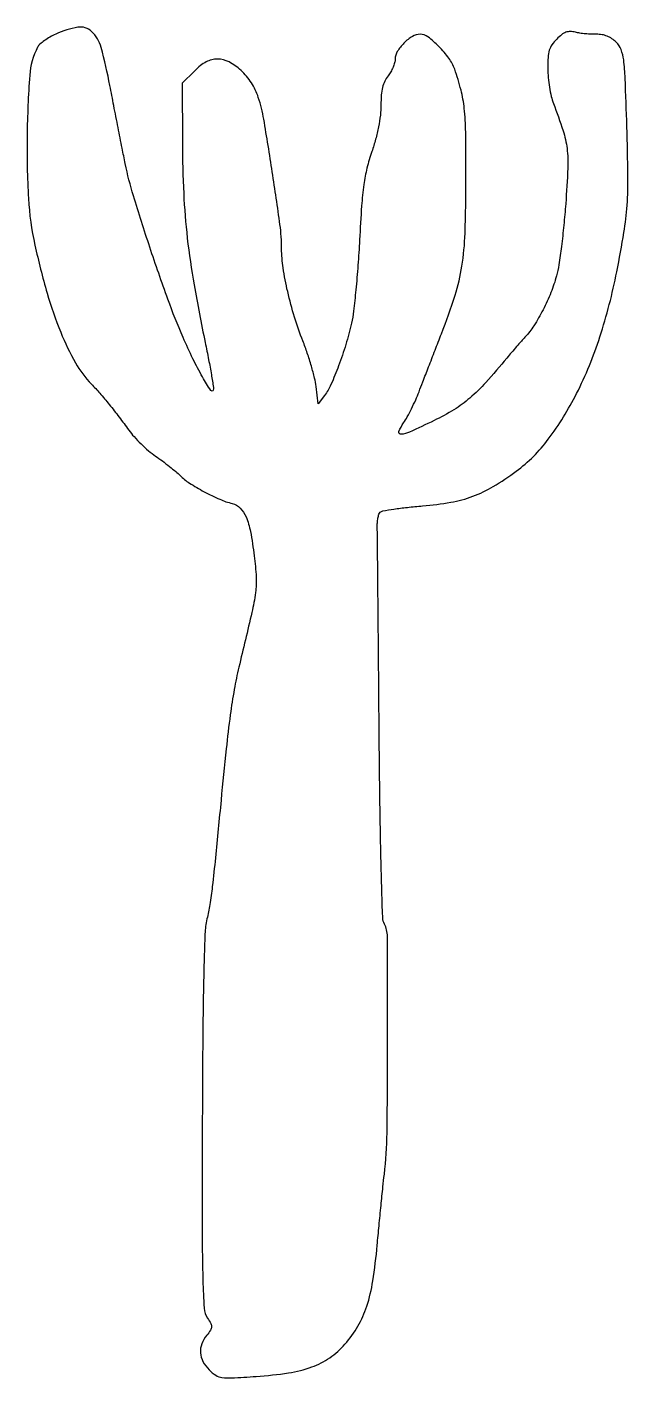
# Model space of a CAD drawing. Extents: x 0 to 170, y 0 to 381.
import ezdxf

# ---------------------------------------------------------------- set-up
doc = ezdxf.new("R2010")
doc.units = 0

msp = doc.modelspace()

# ---------------------------------------------------------------- linework, layer by layer
msp.add_lwpolyline([(8.330682, 379.063052, 0.025039), (6.664354, 378.203422, 0.025577), (5.104519, 377.187069, 0.026397), (3.847915, 376.167973, 0.089038), (3.202786, 375.335014, 0.102833), (0.961672, 367.435742, 0.014423), (0.234456, 350.398809, 0.017512), (0.610447, 332.670131, 0.040603), (2.431334, 319.5, 0.01553), (5.880764, 305.968817, 0.026501), (9.699723, 294.950943, 0.032066), (13.862863, 286.349187, 0.064393), (18.381363, 280.324177, -0.014424), (20.719505, 277.780068, -0.008234), (23.402123, 274.581685, -0.007778), (26.203452, 271.015835, -0.007599), (28.914713, 267.337171, 0.028972), (30.381359, 265.515593, 0.016324), (32.354379, 263.474529, 0.016251), (34.486836, 261.538319, 0.025521), (36.451415, 260.033427, -0.009421), (38.372619, 258.657563, -0.007764), (40.370401, 257.120317, -0.007855), (42.160621, 255.651531, -0.020653), (43.381986, 254.527105, 0.054811), (45.987629, 252.437693, 0.018816), (50.169322, 249.994613, 0.019132), (54.594325, 247.841478, 0.044772), (58.078561, 246.667034, -0.142135), (60.315088, 245.392396, -0.093367), (61.960704, 242.903604, -0.053471), (63.211548, 238.729957, -0.014629), (64.27449, 231.931094, -0.017741), (64.823546, 225.870765, -0.048041), (64.64622, 221.562266, -0.023171), (63.602665, 215.938526, -0.001663), (59.936749, 200.5, 0.015313), (58.630395, 194.243319, 0.010523), (57.517398, 187.081176, 0.00713), (56.372794, 177.496839, 0.00219), (54.915002, 163, -0.000717), (53.329201, 146.749579, -0.004788), (52.45092, 138.670619, -0.009663), (51.744196, 133.551513, -0.018741), (50.94822, 129.5, 0.048907), (50.37913, 125.27006, 0.003295), (50.020463, 113.078222, 0.00374), (49.7611, 96.171523, 0.001323), (49.634871, 71.957678, 0.000755), (49.602381, 41.198016, 0.006689), (49.790074, 27.628897, 0.010693), (50.172059, 19.774222, 0.128134), (51.132683, 16.921909, -0.02423), (52.037446, 15.382266, -0.13447), (52.240729, 14.4536, -0.134004), (51.942803, 13.549309, -0.023999), (50.882683, 12.103447, 0.079657), (49.478999, 9.661389, 0.108652), (49.110155, 7.157354, 0.106118), (49.825245, 4.685918, 0.073206), (51.569275, 2.339816, 0.053852), (53.427192, 0.844143, 0.108402), (55.183018, 0.19477, 0.047592), (57.864596, 0.078948, 0.003965), (64.819275, 0.495872, 0.020495), (73.946644, 1.492781, 0.049571), (80.515994, 3.16207, 0.063922), (85.560229, 5.759797, 0.06152), (89.858098, 9.576131, 0.049671), (93.503484, 14.655167, 0.052178), (96.005291, 20.272384, 0.040254), (97.714996, 27.436036, 0.015896), (98.949218, 37.5, -0.001346), (99.460931, 42.990421, -0.001172), (100.02578, 48.7375, -0.001179), (100.561214, 53.93416, -0.003485), (100.962263, 57.5, 0.026744), (101.728365, 69.18056, 0.003002), (101.888466, 95.792246, 0.000955), (101.833756, 124.624849, 0.122505), (100.963147, 128.06886, -0.115635), (100.488646, 129.844335, -0.001065), (100.093661, 143.567936, -0.003159), (99.746493, 160.644998, -0.001391), (99.492849, 183.237907, 0.000095), (99.314489, 203.895368, 0.000145), (99.15085, 221.849652, 0.000051), (99.003603, 237.338741, 0.00372), (98.960129, 239.888567, -0.024908), (98.994653, 241.2519, -0.028353), (99.1663, 242.546528, -0.0293), (99.435343, 243.613128, -0.12051), (99.778533, 244.178533, -0.154277), (100.53063, 244.569374, -0.005945), (103.666648, 245.07942, -0.010136), (107.442275, 245.569455, -0.006924), (111.748878, 245.979589, 0.02364), (119.698987, 247.0058, 0.044982), (125.916366, 248.696738, 0.045687), (131.66807, 251.452176, 0.025204), (138.157834, 255.783037, 0.072647), (147.194398, 264.792619, 0.043772), (155.174869, 277.682443, 0.038629), (161.736285, 293.660285, 0.029321), (166.493784, 312, 0.00789), (168.507424, 323.102984, 0.023552), (169.405115, 330.771307, 0.020383), (169.642877, 339.059553, 0.004766), (169.342447, 352.958484, 0.001778), (168.869858, 366.572745, 0.02173), (168.444603, 371.765764, 0.061655), (167.712057, 374.654953, 0.103854), (166.350208, 376.740701, 0.047688), (165.13259, 377.745837, 0.053382), (163.790003, 378.45873, 0.053505), (162.329685, 378.870058, 0.048287), (160.763238, 378.981699, -0.01816), (159.317704, 378.997554, -0.012165), (157.668303, 379.115874, -0.01226), (156.073907, 379.308868, -0.023525), (154.809709, 379.554645, 0.055493), (153.360729, 379.741411, 0.091563), (152.146686, 379.53888, 0.078172), (150.957166, 378.882936, 0.031367), (149.559709, 377.650618, 0.044511), (148.22029, 376.048852, 0.078913), (147.4734, 374.502569, 0.059117), (147.122168, 372.508832, 0.015965), (147.043893, 369.295455, 0.021822), (147.172625, 366.783854, 0.016196), (147.52525, 364.027415, 0.01644), (148.028928, 361.443331, 0.035173), (148.620917, 359.5, -0.012953), (151.349757, 351.78835, -0.048122), (152.463422, 346.761806, -0.041298), (152.680221, 341.250197, -0.007807), (152.087692, 331.193098, -0.006487), (151.558464, 325.155806, -0.006589), (150.875118, 319.16572, -0.006433), (150.145415, 313.973849, -0.026798), (149.498999, 310.881693, -0.03033), (147.939598, 306.180876, -0.023332), (145.697124, 301.260166, -0.023851), (143.134616, 296.804826, -0.04641), (140.61377, 293.572781, 0.007124), (139.59433, 292.458332, 0.002911), (138.23967, 290.916397, 0.002879), (136.803342, 289.242812, 0.003677), (135.5, 287.683263, -0.011269), (129.589329, 280.825053, -0.031769), (125.063209, 276.406117, -0.039044), (120.578319, 273.123392, -0.025848), (114.980917, 270.050115, -0.005234), (108.0765, 266.799955, -0.089363), (105.658033, 266.179219, -0.551217), (105.085683, 266.954024, -0.056286), (106.382083, 269.421377, 0.023073), (107.416477, 271.108167, 0.010461), (108.620057, 273.403008, 0.010332), (109.790986, 275.880893, 0.013938), (110.740305, 278.171377, -0.000705), (111.805492, 280.946873, -0.000212), (113.433593, 285.165967, -0.000213), (115.264166, 289.897778, -0.000231), (117.0493, 294.5, 0.015293), (120.893517, 305.370975, 0.038311), (122.832873, 313.553058, 0.031209), (123.707713, 322.857693, 0.007418), (123.964871, 338.429002, 0.003815), (123.888048, 351.336501, 0.022391), (123.49278, 358.102037, 0.036635), (122.574208, 363.256118, 0.022778), (120.786792, 369.135053, 0.07253), (119.166535, 372.205834, 0.036899), (116.334637, 375.540252, 0.034677), (113.259888, 378.256773, 0.165048), (111.069675, 379, 0.137226), (108.886125, 378.38922, 0.059641), (106.493563, 376.514499, 0.059659), (104.612512, 374.129633, 0.138033), (104, 371.953184, -0.06997), (103.8594, 370.95338, -0.031113), (103.4125, 369.69653, -0.030037), (102.765514, 368.403347, -0.035657), (102, 367.272871, 0.056314), (101.063721, 365.759404, 0.050838), (100.449587, 364.022768, 0.04057), (100.107593, 361.865525, 0.019034), (100, 359.040294, -0.029692), (99.830424, 356.187202, -0.018636), (99.310987, 352.884522, -0.017632), (98.496899, 349.384406, -0.017261), (97.433247, 345.925152, 0.023317), (96.062603, 341.267501, 0.025331), (95.175703, 336.628958, 0.017138), (94.54832, 330.618007, 0.00456), (93.964713, 321, -0.005438), (93.518881, 313.860141, -0.005787), (92.925297, 306.878125, -0.005527), (92.278851, 300.88445, -0.026517), (91.692608, 297.5, -0.017364), (90.107573, 291.523918, -0.01564), (88.061677, 285.457342, -0.015371), (85.91529, 280.195035, -0.057677), (84.104904, 277.128076), (82.307462, 274.756152), (81.728118, 279.628076, 0.030255), (81.291145, 282.04519, 0.010929), (80.389338, 285.418872, 0.010793), (79.238209, 289.079896, 0.012617), (77.984117, 292.5, -0.019825), (75.618839, 299.249879, -0.01779), (73.69934, 306.412799, -0.018498), (72.409802, 313.144932, -0.037886), (71.999176, 318.5, 0.033882), (71.531934, 325.307117, 0.004101), (69.369993, 340.167187, 0.003876), (66.963952, 355.035926, 0.037944), (65.428287, 361.203373, 0.06329), (63.472323, 365.291114, 0.061817), (60.543027, 368.795943, 0.067634), (57.158196, 371.192387, 0.120836), (53.865204, 372, 0.063752), (52.272169, 371.796054, 0.057434), (50.72077, 371.195388, 0.04831), (49.127007, 370.149629, 0.027047), (47.4, 368.6), (44, 365.2), (44.030876, 348.35, 0.011472), (44.383948, 334.102014, 0.016409), (45.400906, 321.501483, 0.015193), (47.31264, 308.29245, 0.008077), (50.438256, 292.063685, -0.00383), (51.412512, 287.22673, -0.005757), (52.181294, 282.992001, -0.002552), (52.77533, 279.379235, -0.120482), (52.715039, 278.645116, -0.628532), (52.014121, 278.555777, -0.013842), (49.705908, 282.340748, -0.016504), (46.992413, 287.465794, -0.011001), (44.210897, 293.5, -0.01562), (39.933356, 304.250455, -0.006553), (34.822184, 318.96361, -0.006169), (30.212551, 333.40852, -0.024022), (27.905336, 342.5, -0.001183), (27.029785, 346.861089, -0.000511), (25.883082, 352.674764, -0.000505), (24.675404, 358.863815, -0.00067), (23.589511, 364.499198, 0.018683), (21.105131, 375.285416, 0.137088), (18.426762, 379.792153, 0.236544), (14.578059, 380.972367, 0.064892)], format="xyb", close=True)

doc.saveas('drawing.dxf')
